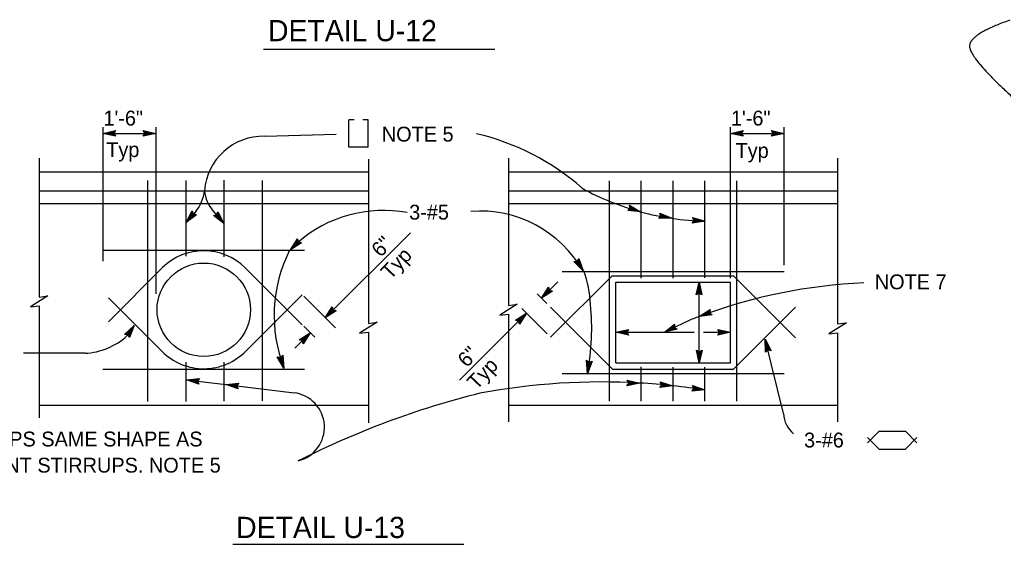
# Model space of a CAD drawing. Extents: x -894 to 866, y -476 to 714.
# Drawn here: x -647.5 to -184.3, y -85.6 to 161.5 of the extents above; entities that cross this region are included whole.
import ezdxf

# ---------------------------------------------------------------- set-up
doc = ezdxf.new("R2010")
doc.units = 0
for name, color, linetype in [('56 Stage 3 Anno', 7, 'Continuous'), ('57 Undefined', 7, 'Continuous'), ('60 Nongeo Data', 7, 'Continuous')]:
    doc.layers.add(name, color=color, linetype=linetype)

msp = doc.modelspace()

# ---------------------------------------------------------------- linework, layer by layer
at = {"layer": '56 Stage 3 Anno'}
for p, q in [((-608.31, 110.92), (-608.31, 47.74)), ((-608.31, 107.92), (-602.31, 109.26)), ((-608.31, 107.92), (-583.31, 107.92)), ((-602.31, 106.58), (-608.31, 107.92)), ((-608.31, 107.92), (-608.31, 107.92)), ((-602.53, 106.94), (-606.93, 107.92)), ((-606.92, 107.93), (-602.54, 108.9)), ((-605.55, 107.92), (-602.72, 108.55)), ((-602.76, 107.3), (-605.55, 107.92)), ((-604.17, 107.92), (-602.96, 108.19)), ((-602.94, 107.65), (-604.17, 107.92)), ((-602.31, 109.26), (-603.11, 107.92)), ((-603.11, 107.92), (-602.31, 106.58)), ((-602.31, 109.25), (-602.31, 109.25)), ((-602.31, 106.58), (-602.31, 106.58)), ((-588.51, 107.92), (-589.31, 109.26)), ((-589.31, 109.26), (-589.31, 109.26)), ((-589.31, 109.26), (-583.31, 107.92)), ((-583.31, 107.92), (-589.31, 106.59)), ((-589.31, 106.59), (-588.51, 107.92)), ((-589.31, 106.59), (-589.31, 106.59)), ((-589.09, 108.91), (-584.69, 107.93)), ((-584.7, 107.92), (-589.07, 106.95)), ((-586.07, 107.93), (-588.9, 107.3)), ((-588.86, 108.55), (-586.07, 107.93)), ((-588.68, 108.2), (-587.45, 107.93)), ((-587.45, 107.93), (-588.66, 107.66)), ((-583.31, 110.92), (-583.31, 32.43)), ((-583.31, 107.92), (-583.31, 107.92)), ((-532.13, 106.6), (-498.54, 107.59)), ((-312.81, 39.79), (-312.81, 110.92)), ((-312.81, 107.92), (-306.81, 109.26)), ((-312.81, 107.92), (-287.46, 107.92)), ((-306.81, 106.58), (-312.81, 107.92)), ((-312.81, 107.92), (-312.81, 107.92)), ((-307.03, 106.94), (-311.43, 107.92)), ((-311.42, 107.93), (-307.04, 108.9)), ((-310.05, 107.92), (-307.22, 108.55)), ((-307.26, 107.3), (-310.05, 107.92)), ((-308.67, 107.92), (-307.46, 108.19)), ((-307.44, 107.65), (-308.67, 107.92)), ((-306.81, 109.26), (-307.61, 107.92)), ((-307.61, 107.92), (-306.81, 106.58)), ((-306.81, 109.25), (-306.81, 109.25)), ((-306.81, 106.58), (-306.81, 106.58)), ((-292.66, 107.92), (-293.46, 109.26)), ((-293.46, 109.26), (-293.46, 109.26)), ((-293.46, 109.26), (-287.46, 107.92)), ((-287.46, 107.92), (-293.46, 106.59)), ((-293.46, 106.59), (-292.66, 107.92)), ((-293.46, 106.59), (-293.46, 106.59)), ((-293.24, 108.91), (-288.84, 107.93)), ((-288.85, 107.92), (-293.22, 106.95)), ((-290.22, 107.93), (-293.04, 107.3)), ((-293.01, 108.55), (-290.22, 107.93)), ((-292.83, 108.2), (-291.6, 107.93)), ((-291.6, 107.93), (-292.81, 107.66)), ((-287.46, 45.87), (-287.46, 110.92)), ((-287.46, 107.92), (-287.46, 107.92)), ((-360.02, 72.62), (-360.36, 74.14)), ((-360.36, 74.14), (-360.36, 74.14)), ((-360.36, 74.14), (-355.08, 70.99)), ((-569.16, 66), (-566.23, 71.4)), ((-564.62, 71.22), (-569.16, 66)), ((-564.21, 69.65), (-569.16, 66)), ((-568.25, 67.05), (-566.11, 70.99)), ((-564.62, 69.72), (-568.25, 67.04)), ((-567.35, 68.08), (-565.96, 70.63)), ((-565.05, 69.78), (-567.35, 68.08)), ((-566.44, 69.13), (-565.85, 70.21)), ((-565.42, 69.87), (-566.44, 69.13)), ((-566.23, 71.4), (-566.23, 71.4)), ((-566.23, 71.4), (-565.75, 69.92)), ((-565.75, 69.92), (-564.21, 69.65)), ((-564.21, 69.65), (-564.21, 69.65)), ((-556.36, 71.35), (-551.39, 65.52)), ((-554.77, 69.48), (-554.26, 70.95)), ((-554.67, 69.79), (-554.08, 68.67)), ((-554.52, 70.15), (-553.18, 67.62)), ((-554.39, 70.56), (-552.29, 66.57)), ((-554.26, 70.95), (-554.26, 70.95)), ((-554.26, 70.95), (-551.39, 65.52)), ((-361.19, 71.6), (-360.02, 72.62)), ((-355.08, 70.99), (-361.19, 71.6)), ((-361.19, 71.6), (-361.19, 71.6)), ((-356.4, 71.42), (-360.86, 71.87)), ((-357.7, 71.86), (-360.58, 72.14)), ((-360.26, 73.73), (-356.39, 71.42)), ((-359.01, 72.29), (-360.25, 72.41)), ((-360.15, 73.32), (-357.7, 71.86)), ((-360.1, 72.93), (-359.01, 72.29)), ((-355.08, 70.99), (-355.08, 70.99)), ((-345.55, 68.96), (-346.06, 70.44)), ((-346.06, 70.44), (-346.06, 70.44)), ((-346.06, 70.44), (-340.45, 67.93)), ((-345.92, 70.04), (-341.8, 68.21)), ((-345.76, 69.65), (-343.16, 68.48)), ((-569.16, 66), (-569.16, 66)), ((-556.3, 69.22), (-554.77, 69.48)), ((-551.39, 65.52), (-556.3, 69.22)), ((-556.3, 69.22), (-556.3, 69.22)), ((-552.3, 66.57), (-555.87, 69.28)), ((-553.18, 67.62), (-555.49, 69.37)), ((-554.08, 68.67), (-555.07, 69.42)), ((-551.39, 65.52), (-551.39, 65.52)), ((-346.59, 67.82), (-345.55, 68.96)), ((-340.45, 67.93), (-346.59, 67.82)), ((-346.59, 67.82), (-346.59, 67.82)), ((-341.81, 68.21), (-346.29, 68.12)), ((-343.16, 68.48), (-346.05, 68.43)), ((-344.51, 68.76), (-345.75, 68.73)), ((-345.66, 69.27), (-344.51, 68.76)), ((-340.45, 67.93), (-340.45, 67.93)), ((-330.82, 65.72), (-329.92, 66.98)), ((-324.73, 66.59), (-330.82, 65.72)), ((-330.82, 65.72), (-330.82, 65.72)), ((-329.92, 66.98), (-330.62, 68.38)), ((-330.62, 68.38), (-330.62, 68.38)), ((-330.62, 68.38), (-324.73, 66.59)), ((-326.12, 66.7), (-330.55, 66.06)), ((-330.43, 68.01), (-326.11, 66.7)), ((-327.49, 66.8), (-330.35, 66.39)), ((-330.22, 67.63), (-327.49, 66.8)), ((-328.87, 66.91), (-330.09, 66.73)), ((-330.07, 67.27), (-328.87, 66.91)), ((-324.73, 66.59), (-324.73, 66.59)), ((-503.6, 21.09), (-463.53, 61.17)), ((-519.97, 53.15), (-516.67, 58.33)), ((-514.78, 56.44), (-519.97, 53.15)), ((-516.71, 56.42), (-519.97, 53.15)), ((-515.19, 56.54), (-519, 54.12)), ((-518.99, 54.14), (-516.58, 57.91)), ((-518.02, 55.1), (-516.46, 57.54)), ((-515.61, 56.63), (-518.02, 55.1)), ((-517.04, 56.08), (-516.38, 57.12)), ((-515.98, 56.75), (-517.04, 56.08)), ((-516.67, 58.33), (-516.67, 58.33)), ((-516.67, 58.33), (-516.3, 56.83)), ((-516.3, 56.83), (-514.78, 56.44)), ((-514.78, 56.44), (-514.78, 56.44)), ((-519.97, 53.15), (-519.97, 53.15)), ((-386.48, 47.54), (-384.93, 47.56)), ((-382.17, 43.16), (-386.48, 47.54)), ((-386.48, 47.54), (-386.48, 47.54)), ((-382.91, 44.33), (-386.05, 47.53)), ((-383.63, 45.5), (-385.66, 47.56)), ((-384.37, 46.67), (-385.23, 47.55)), ((-384.93, 47.56), (-384.22, 48.95)), ((-384.79, 47.86), (-384.37, 46.67)), ((-384.59, 48.19), (-383.63, 45.5)), ((-384.4, 48.58), (-382.9, 44.33)), ((-384.22, 48.95), (-384.22, 48.95)), ((-384.22, 48.95), (-382.17, 43.16)), ((-382.17, 43.16), (-382.17, 43.16)), ((-401.75, 30.31), (-394.06, 37.99)), ((-328.87, 31.87), (-327.53, 37.87)), ((-328.87, 31.87), (-327.53, 37.87)), ((-327.53, -0.13), (-327.53, 37.87)), ((-327.53, 37.87), (-327.53, 37.87)), ((-327.53, 37.87), (-326.2, 31.87)), ((-327.53, 37.87), (-327.53, 37.87)), ((-327.53, 37.87), (-326.2, 31.87)), ((-399.29, 27.85), (-403.87, 32.43)), ((-401.75, 30.31), (-398.44, 35.49)), ((-396.56, 33.6), (-401.75, 30.31)), ((-400.77, 31.29), (-398.36, 35.07)), ((-396.96, 33.7), (-400.77, 31.28)), ((-399.79, 32.26), (-398.24, 34.7)), ((-397.38, 33.79), (-399.79, 32.26)), ((-398.81, 33.23), (-398.15, 34.28)), ((-397.75, 33.91), (-398.81, 33.23)), ((-398.44, 35.49), (-398.44, 35.49)), ((-398.44, 35.49), (-398.07, 33.98)), ((-398.07, 33.98), (-396.56, 33.6)), ((-396.56, 33.6), (-396.56, 33.6)), ((-327.53, 32.67), (-328.87, 31.87)), ((-327.53, 32.67), (-328.87, 31.87)), ((-328.52, 32.09), (-327.53, 36.49)), ((-328.52, 32.09), (-327.53, 36.49)), ((-328.16, 32.32), (-327.54, 35.11)), ((-328.16, 32.32), (-327.54, 35.11)), ((-327.81, 32.5), (-327.54, 33.72)), ((-327.81, 32.5), (-327.54, 33.72)), ((-327.54, 35.11), (-326.91, 32.28)), ((-327.54, 35.11), (-326.91, 32.28)), ((-327.54, 33.72), (-327.27, 32.52)), ((-327.54, 33.72), (-327.27, 32.52)), ((-327.53, 36.48), (-326.56, 32.1)), ((-327.53, 36.48), (-326.56, 32.1)), ((-326.2, 31.87), (-327.53, 32.67)), ((-326.2, 31.87), (-327.53, 32.67)), ((-513.75, 31.24), (-498.84, 16.33)), ((-401.75, 30.31), (-401.75, 30.31)), ((-328.87, 31.87), (-328.87, 31.87)), ((-328.87, 31.87), (-328.87, 31.87)), ((-326.2, 31.87), (-326.2, 31.87)), ((-326.2, 31.87), (-326.2, 31.87)), ((-503.6, 21.09), (-500.3, 26.27)), ((-498.41, 24.38), (-503.6, 21.09)), ((-502.62, 22.08), (-500.21, 25.85)), ((-498.82, 24.48), (-502.62, 22.06)), ((-501.65, 23.04), (-500.09, 25.48)), ((-499.24, 24.57), (-501.65, 23.04)), ((-500.67, 24.02), (-500, 25.06)), ((-499.61, 24.69), (-500.67, 24.02)), ((-500.3, 26.27), (-500.3, 26.27)), ((-500.3, 26.27), (-499.92, 24.77)), ((-499.92, 24.77), (-498.41, 24.38)), ((-498.41, 24.38), (-498.41, 24.38)), ((-440.39, -8.34), (-408.82, 23.23)), ((-414.01, 19.94), (-408.82, 23.23)), ((-408.82, 23.23), (-412.12, 18.05)), ((-411, 25.41), (-399.15, 13.56)), ((-408.82, 23.23), (-408.82, 23.23)), ((-327.53, 21.71), (-322.32, 24.95)), ((-326.22, 22.17), (-322.42, 24.54)), ((-324.93, 22.62), (-322.47, 24.15)), ((-323.62, 23.08), (-322.57, 23.73)), ((-322.37, 23.23), (-323.62, 23.08)), ((-322.32, 24.95), (-322.63, 23.43)), ((-322.63, 23.43), (-321.43, 22.43)), ((-322.32, 24.95), (-322.32, 24.95)), ((-503.6, 21.09), (-503.6, 21.09)), ((-412.49, 19.56), (-414.01, 19.94)), ((-414.01, 19.94), (-414.01, 19.94)), ((-413.6, 19.84), (-409.79, 22.26)), ((-413.18, 19.75), (-410.77, 21.28)), ((-412.81, 19.63), (-411.75, 20.31)), ((-412.12, 18.05), (-412.49, 19.56)), ((-411.75, 20.31), (-412.42, 19.26)), ((-410.77, 21.28), (-412.33, 18.84)), ((-409.8, 22.25), (-412.21, 18.47)), ((-332.27, 19.86), (-343.9, 14.26)), ((-321.43, 22.43), (-327.53, 21.71)), ((-327.53, 21.71), (-327.53, 21.71)), ((-321.75, 22.7), (-326.23, 22.16)), ((-322.09, 22.96), (-324.93, 22.62)), ((-321.43, 22.43), (-321.43, 22.43)), ((-598.08, 13.25), (-593.63, 17.5)), ((-597.66, 13.23), (-594.4, 16.35)), ((-597.23, 13.23), (-595.17, 15.2)), ((-596.84, 13.18), (-595.93, 14.05)), ((-596.82, 12.72), (-593.63, 17.5)), ((-595.93, 14.05), (-596.38, 12.9)), ((-595.17, 15.2), (-596.21, 12.5)), ((-594.4, 16.34), (-596.02, 12.16)), ((-593.63, 17.5), (-595.85, 11.77)), ((-593.63, 17.5), (-593.63, 17.5)), ((-517.86, 6.83), (-510.67, 14.02)), ((-515.86, 10.72), (-510.67, 14.02)), ((-510.67, 14.02), (-513.97, 8.84)), ((-513.75, 17.09), (-508.55, 11.9)), ((-510.67, 14.02), (-510.67, 14.02)), ((-412.12, 18.05), (-412.12, 18.05)), ((-366.81, 14.26), (-360.81, 15.59)), ((-360.81, 12.92), (-366.81, 14.26)), ((-366.81, 14.26), (-366.81, 14.26)), ((-366.81, 14.26), (-329.88, 14.26)), ((-361.03, 13.27), (-365.43, 14.26)), ((-365.42, 14.26), (-361.04, 15.23)), ((-364.05, 14.25), (-361.22, 14.88)), ((-361.26, 13.63), (-364.05, 14.25)), ((-362.67, 14.25), (-361.46, 14.52)), ((-361.44, 13.98), (-362.67, 14.25)), ((-360.81, 15.59), (-361.61, 14.26)), ((-361.61, 14.26), (-360.81, 12.92)), ((-360.81, 15.59), (-360.81, 15.59)), ((-343.9, 14.26), (-339.07, 18.06)), ((-337.91, 15.65), (-343.9, 14.26)), ((-343.9, 14.26), (-343.9, 14.26)), ((-338.26, 15.88), (-342.66, 14.86)), ((-342.65, 14.86), (-339.13, 17.63)), ((-341.41, 15.45), (-339.14, 17.24)), ((-338.63, 16.1), (-341.41, 15.45)), ((-340.17, 16.05), (-339.19, 16.82)), ((-338.94, 16.34), (-340.17, 16.05)), ((-339.07, 18.06), (-339.22, 16.51)), ((-339.22, 16.51), (-337.91, 15.65)), ((-339.07, 18.06), (-339.07, 18.06)), ((-337.91, 15.65), (-337.91, 15.65)), ((-325.46, 14.26), (-312.81, 14.26)), ((-318.01, 14.26), (-318.81, 15.6)), ((-318.81, 15.6), (-318.81, 15.6)), ((-318.81, 15.6), (-312.81, 14.26)), ((-312.81, 14.26), (-318.81, 12.93)), ((-318.81, 12.93), (-318.01, 14.26)), ((-318.59, 15.24), (-314.19, 14.26)), ((-314.2, 14.25), (-318.58, 13.29)), ((-315.57, 14.26), (-318.4, 13.63)), ((-318.36, 14.88), (-315.57, 14.26)), ((-318.18, 14.53), (-316.95, 14.26)), ((-316.95, 14.26), (-318.16, 13.99)), ((-312.81, 14.26), (-312.81, 14.26)), ((-596.52, 13.17), (-598.08, 13.25)), ((-598.08, 13.25), (-598.08, 13.25)), ((-595.85, 11.77), (-596.52, 13.17)), ((-595.85, 11.77), (-595.85, 11.77)), ((-514.35, 10.34), (-515.86, 10.72)), ((-515.86, 10.72), (-515.86, 10.72)), ((-515.46, 10.62), (-511.65, 13.04)), ((-515.04, 10.54), (-512.63, 12.07)), ((-514.67, 10.42), (-513.61, 11.09)), ((-513.97, 8.84), (-514.35, 10.34)), ((-513.61, 11.09), (-514.27, 10.05)), ((-512.63, 12.07), (-514.18, 9.63)), ((-511.65, 13.03), (-514.06, 9.26)), ((-360.81, 12.92), (-360.81, 12.92)), ((-318.81, 12.93), (-318.81, 12.93)), ((-287.79, -24.06), (-296.37, 11.08)), ((-296.25, 4.93), (-296.37, 11.08)), ((-296.37, 11.08), (-296.37, 11.08)), ((-296.37, 11.08), (-293.66, 5.57)), ((-295.96, 5.23), (-296.04, 9.74)), ((-296.04, 9.73), (-294.06, 5.71)), ((-513.97, 8.84), (-513.97, 8.84)), ((-327.53, -0.13), (-328.86, 5.87)), ((-328.86, 5.87), (-328.86, 5.87)), ((-328.86, 5.87), (-327.53, 5.07)), ((-327.54, 1.26), (-328.5, 5.63)), ((-327.53, 2.63), (-328.16, 5.46)), ((-327.53, 4.01), (-327.8, 5.22)), ((-327.53, 5.07), (-326.19, 5.87)), ((-326.19, 5.87), (-327.53, -0.13)), ((-326.55, 5.65), (-327.53, 1.25)), ((-326.91, 5.42), (-327.53, 2.63)), ((-327.26, 5.24), (-327.53, 4.01)), ((-326.19, 5.87), (-326.19, 5.87)), ((-295.14, 6.03), (-296.25, 4.93)), ((-296.25, 4.93), (-296.25, 4.93)), ((-295.66, 5.54), (-295.72, 8.4)), ((-295.72, 8.4), (-294.44, 5.8)), ((-295.37, 5.79), (-295.39, 7.05)), ((-295.39, 7.05), (-294.85, 5.94)), ((-293.66, 5.57), (-295.14, 6.03)), ((-293.66, 5.57), (-293.66, 5.57)), ((-616.73, 4.35), (-645.66, 4.35)), ((-523.05, -2.59), (-526.19, 2.7)), ((-526.19, 2.7), (-526.19, 2.7)), ((-526.19, 2.7), (-524.68, 2.35)), ((-523.49, -1.27), (-525.77, 2.59)), ((-523.91, 0.04), (-525.39, 2.53)), ((-524.34, 1.35), (-524.98, 2.41)), ((-524.68, 2.35), (-523.65, 3.53)), ((-524.47, 2.6), (-524.34, 1.35)), ((-524.19, 2.88), (-523.91, 0.04)), ((-523.92, 3.21), (-523.48, -1.28)), ((-523.65, 3.53), (-523.65, 3.53)), ((-523.65, 3.53), (-523.05, -2.59)), ((-380.06, -5.09), (-380.59, 1.04)), ((-380.59, 1.04), (-380.59, 1.04)), ((-380.59, 1.04), (-379.37, 0.07)), ((-379.88, -3.71), (-380.26, 0.76)), ((-377.94, 0.69), (-380.06, -5.09)), ((-379.69, -2.35), (-379.94, 0.54)), ((-378.32, 0.52), (-379.88, -3.72)), ((-378.71, 0.33), (-379.69, -2.35)), ((-379.51, -0.98), (-379.62, 0.26)), ((-379.08, 0.21), (-379.51, -0.98)), ((-379.37, 0.07), (-377.94, 0.69)), ((-377.94, 0.69), (-377.94, 0.69)), ((-523.05, -2.59), (-523.05, -2.59)), ((-327.53, -0.13), (-327.53, -0.13)), ((-568.9, -8.2), (-562.78, -7.59)), ((-568.9, -8.2), (-550.49, -10.4)), ((-563.1, -10.24), (-568.9, -8.2)), ((-568.9, -8.2), (-568.9, -8.2)), ((-563.27, -9.86), (-567.53, -8.36)), ((-567.51, -8.36), (-563.06, -7.92)), ((-566.15, -8.53), (-563.27, -8.24)), ((-563.46, -9.48), (-566.15, -8.53)), ((-564.78, -8.69), (-563.55, -8.57)), ((-563.59, -9.11), (-564.78, -8.69)), ((-562.78, -7.59), (-563.73, -8.81)), ((-563.73, -8.81), (-563.1, -10.24)), ((-562.78, -7.59), (-562.78, -7.59)), ((-380.06, -5.09), (-380.06, -5.09)), ((-360.71, -9.65), (-361.51, -8.3)), ((-361.51, -8.3), (-361.51, -8.3)), ((-361.51, -8.3), (-355.51, -9.67)), ((-361.29, -8.66), (-356.89, -9.66)), ((-361.06, -9.02), (-358.28, -9.66)), ((-345.16, -10.52), (-345.85, -9.12)), ((-345.85, -9.12), (-345.85, -9.12)), ((-345.85, -9.12), (-339.98, -10.94)), ((-563.1, -10.24), (-563.1, -10.24)), ((-550.49, -10.4), (-544.37, -9.79)), ((-550.49, -10.4), (-518.25, -14.25)), ((-544.69, -12.44), (-550.49, -10.4)), ((-550.49, -10.4), (-550.49, -10.4)), ((-544.86, -12.06), (-549.12, -10.56)), ((-549.11, -10.56), (-544.65, -10.11)), ((-547.75, -10.73), (-544.87, -10.44)), ((-545.05, -11.67), (-547.75, -10.73)), ((-546.37, -10.89), (-545.14, -10.77)), ((-545.19, -11.31), (-546.37, -10.89)), ((-544.37, -9.79), (-545.33, -11.01)), ((-545.33, -11.01), (-544.69, -12.44)), ((-544.69, -12.44), (-544.69, -12.44)), ((-544.37, -9.79), (-544.37, -9.79)), ((-361.52, -10.97), (-360.71, -9.65)), ((-355.51, -9.67), (-361.52, -10.97)), ((-361.52, -10.97), (-361.52, -10.97)), ((-356.9, -9.67), (-361.28, -10.62)), ((-358.28, -9.66), (-361.1, -10.27)), ((-360.88, -9.37), (-359.66, -9.65)), ((-359.66, -9.65), (-360.87, -9.91)), ((-355.51, -9.67), (-355.51, -9.67)), ((-346.07, -11.78), (-345.16, -10.52)), ((-339.98, -10.94), (-346.07, -11.78)), ((-346.07, -11.78), (-346.07, -11.78)), ((-341.36, -10.83), (-345.8, -11.44)), ((-345.66, -9.49), (-341.35, -10.83)), ((-342.73, -10.71), (-345.6, -11.11)), ((-345.46, -9.87), (-342.73, -10.71)), ((-344.11, -10.6), (-345.33, -10.77)), ((-345.31, -10.23), (-344.11, -10.6)), ((-339.98, -10.94), (-339.98, -10.94)), ((-331.03, -13.46), (-330.06, -12.24)), ((-324.91, -12.92), (-331.03, -13.46)), ((-331.03, -13.46), (-331.03, -13.46)), ((-326.29, -12.74), (-330.75, -13.13)), ((-330.06, -12.24), (-330.68, -10.81)), ((-330.68, -10.81), (-330.68, -10.81)), ((-330.68, -10.81), (-324.91, -12.92)), ((-327.65, -12.56), (-330.53, -12.81)), ((-330.51, -11.19), (-326.28, -12.74)), ((-330.33, -11.58), (-327.65, -12.56)), ((-329.02, -12.38), (-330.25, -12.49)), ((-330.2, -11.95), (-329.02, -12.38)), ((-324.91, -12.92), (-324.91, -12.92))]:
    msp.add_line(p, q, dxfattribs=at)
for centre, radius, start, end in [((-532.74, 78.81), 27.8, 88.748, 175.6665), ((-458.27, -3.36), 114.11, 48.5036, 76.8728), ((-578.7, 83), 18.36, 320.0539, 353.4403), ((-543.67, 82.45), 16.86, 185.2469, 221.1805), ((-321.85, 193.34), 126.78, 241.3335, 254.8072), ((-476.17, 10.16), 61.5, 79.5378, 131.2246), ((-430.89, 15.19), 56.18, 29.8553, 94.2163), ((-321.85, 193.34), 126.78, 254.8072, 261.5649), ((-321.85, 193.34), 126.78, 261.5649, 268.6976), ((-459.17, 22.16), 68.51, 153.2815, 201.1717), ((-429.82, 25.6), 51.14, 2.0078, 20.0739), ((-238.98, -214.29), 252.05, 92.5058, 110.3947), ((-492.55, 15.84), 114.42, 349.4615, 5.7951), ((-238.98, -214.29), 252.05, 110.3947, 111.7245), ((-618.29, 35.95), 31.64, 272.8201, 312.7452), ((-373.4, -323.67), 314.51, 86.7399, 100.5058), ((-373.4, -323.67), 314.51, 83.9002, 86.7399), ((-373.4, -323.67), 314.51, 81.1311, 83.9002), ((-520.32, -30.45), 16.33, 284.3047, 82.701), ((-329.82, -416.44), 414.48, 104.0933, 116.7364), ((-274.96, -23.59), 12.85, 182.1039, 230.8441)]:
    msp.add_arc(centre, radius, start, end, dxfattribs=at)
msp.add_open_spline([(-181.29, 161.23), (-200.66, 154.49), (-199.74, 142.94), (-178.42, 123.59)], degree=2, dxfattribs=at)
at = {"layer": '57 Undefined'}
for p, q in [((-532.74, 147.58), (-423.79, 147.58)), ((-492.46, 101.39), (-492.46, 114.39)), ((-489.96, 114.39), (-492.46, 114.39)), ((-483.46, 114.39), (-485.96, 114.39)), ((-483.46, 101.39), (-483.46, 114.39)), ((-483.46, 101.39), (-492.46, 101.39)), ((-248.28, -37.76), (-242.84, -32.33)), ((-242.84, -32.33), (-230.44, -32.33)), ((-230.44, -32.33), (-225.01, -37.76)), ((-248.28, -35.29), (-242.84, -40.73)), ((-230.44, -40.73), (-225.01, -35.29)), ((-242.84, -40.73), (-230.44, -40.73)), ((-547.19, -85.63), (-438.29, -85.63))]:
    msp.add_line(p, q, dxfattribs=at)
at = {"layer": '60 Nongeo Data'}
for p, q in [((-638.31, 96.22), (-638.31, 30.85)), ((-483.31, 95.74), (-483.31, 18.44)), ((-417.31, 96.22), (-417.31, 26.92)), ((-262.31, 96.22), (-262.31, 18.16)), ((-638.31, 89.87), (-483.31, 89.87)), ((-417.31, 89.87), (-262.31, 89.87)), ((-587.31, 85.72), (-587.31, -18.38)), ((-569.31, 85.72), (-569.31, 50.11)), ((-551.31, 85.97), (-551.31, 49.74)), ((-533.31, 85.72), (-533.31, -18.01)), ((-369.81, -18.14), (-369.81, 85.57)), ((-354.81, 39.79), (-354.81, 85.57)), ((-339.81, 39.7), (-339.81, 85.57)), ((-324.81, 39.89), (-324.81, 85.57)), ((-309.81, -18.14), (-309.81, 85.57)), ((-638.31, 80.87), (-483.31, 80.87)), ((-417.31, 80.87), (-262.31, 80.87)), ((-638.31, 74.87), (-483.31, 74.87)), ((-417.31, 74.87), (-262.31, 74.87)), ((-608.31, 52.87), (-513.31, 52.87)), ((-605.75, 19.21), (-580.21, 44.75)), ((-541.29, 44.63), (-514.45, 17.8)), ((-392, 42.87), (-287.46, 42.87)), ((-397.51, 11.93), (-368.57, 40.87)), ((-368.57, 40.87), (-311.31, 40.87)), ((-366.81, -0.13), (-366.81, 37.87)), ((-366.81, 37.87), (-312.81, 37.87)), ((-312.81, -0.13), (-312.81, 37.87)), ((-311.31, 40.87), (-282.11, 11.67)), ((-605.75, 30.52), (-580.4, 5.18)), ((-540.84, 5.55), (-514.45, 31.94)), ((-638.31, 26.76), (-638.31, -26.05)), ((-397.51, 26.07), (-368.31, -3.13)), ((-311.31, -3.13), (-282.11, 26.07)), ((-417.31, 22.82), (-417.31, -27.97)), ((-483.31, 14.35), (-483.31, -28.44)), ((-262.31, 14.07), (-262.31, -27.97)), ((-569.31, 0.21), (-569.31, -18.38)), ((-551.31, 0.21), (-551.31, -18.13)), ((-608.31, -3.13), (-513.31, -3.13)), ((-368.31, -3.13), (-311.31, -3.13)), ((-366.81, -0.13), (-312.81, -0.13)), ((-354.81, -18.14), (-354.81, -2.01)), ((-339.81, -18.14), (-339.81, -2.11)), ((-324.81, -18.14), (-324.81, -2.11)), ((-392, -5.13), (-287.46, -5.13)), ((-638.31, -20.13), (-483.31, -20.13)), ((-417.31, -20.13), (-262.31, -20.13))]:
    msp.add_line(p, q, dxfattribs=at)
for points in [[(-638.31, 30.85), (-634.21, 31.37), (-642.41, 26.25), (-638.31, 26.76)], [(-417.31, 26.92), (-413.21, 27.43), (-421.41, 22.31), (-417.31, 22.82)], [(-483.31, 18.44), (-479.21, 18.96), (-487.41, 13.84), (-483.31, 14.35)], [(-262.31, 18.16), (-258.21, 18.68), (-266.41, 13.56), (-262.31, 14.07)]]:
    msp.add_lwpolyline(points, dxfattribs=at)
msp.add_circle((-560.81, 24.87), 22, dxfattribs=at)
for start, end in [(45.3572, 134.3072), (225.1446, 315.9535)]:
    msp.add_arc((-560.81, 24.87), 27.78, start, end, dxfattribs=at)

# ---------------------------------------------------------------- texts
at = {"layer": '57 Undefined'}
for s, height, p in [('DETAIL U-12', 10, (-530.56, 151.36)), ('1\'-6"', 7, (-608.07, 111.64)), ('1\'-6"', 7, (-312.57, 111.64)), ('NOTE 5', 7, (-476.97, 104.08)), ('Typ', 7, (-606.74, 96.78)), ('Typ', 7, (-310.38, 96.35)), ('3-#5', 7, (-464.09, 67.33)), ('NOTE 7', 7, (-244.83, 34.5)), ('STIRRUPS SAME SHAPE AS', 7, (-687.24, -39.53)), ('3-#6', 7, (-278.13, -40.01)), ('ADJACENT STIRRUPS. NOTE 5', 7, (-691.18, -51.85)), ('DETAIL U-13', 10, (-545.58, -82.67))]:
    msp.add_text(s, height=height, dxfattribs=at).set_placement(p)
for s, p in [('6"', (-477.47, 49.22)), ('Typ', (-472.97, 38.69)), ('6"', (-436.87, -2.7)), ('Typ', (-432.38, -13.23))]:
    msp.add_text(s, height=7, rotation=46.6161, dxfattribs=at).set_placement(p)

doc.saveas('drawing.dxf')
